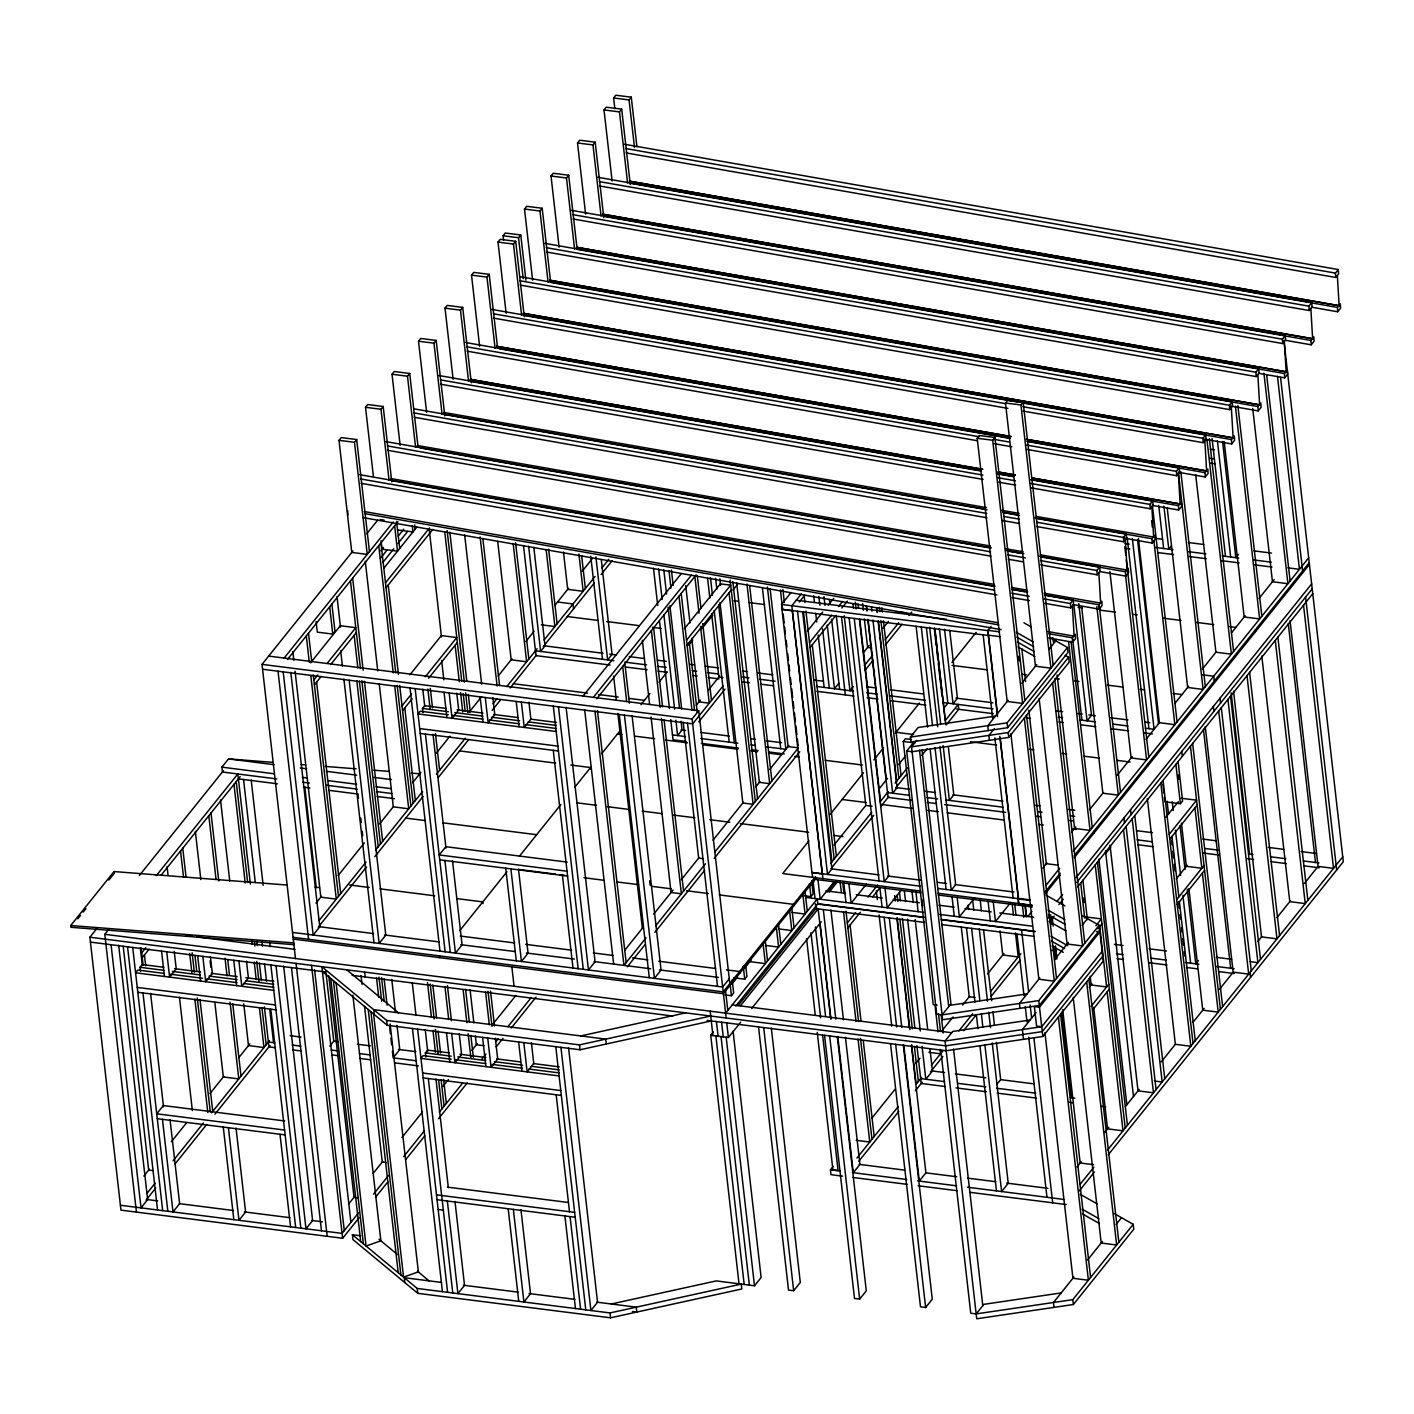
<?xml version="1.0" encoding="UTF-8"?>
<svg xmlns="http://www.w3.org/2000/svg" width="1414" height="1414" viewBox="0 0 1414 1414"><rect width="100%" height="100%" fill="white"/><g stroke="black" fill="none" stroke-linecap="round" stroke-linejoin="round"><path stroke-width="1.5" d="M356.682 439.542L354.49 442.299L367.251 554.394L351.786 552.432L339.024 440.337L341.216 437.58L356.682 439.542L369.461 551.637M373.367 476.271L365.519 407.303L367.728 404.545L383.194 406.507L391.784 481.962M400.127 445.392L392.014 374.25L394.223 371.511L409.689 373.473L418.031 446.753M426.621 412.358L418.509 341.216L420.718 338.459L436.184 340.421L444.791 415.875M453.116 379.305L445.021 308.181L447.231 305.424L462.696 307.386L471.286 382.823M479.611 346.271L471.516 275.129L473.725 272.389L489.191 274.351L497.534 347.632M506.124 313.236L498.011 242.094L500.22 239.337L515.686 241.299L524.276 316.754M503.578 240.08L503.084 235.767L505.293 233.01L520.759 234.971L525.92 280.237M532.618 280.184L524.506 209.06L526.715 206.303L542.181 208.265L550.541 281.545M559.113 247.15L551.018 176.008L553.228 173.268L568.693 175.23L577.036 248.511M585.608 214.115L577.513 142.973L579.722 140.216L595.188 142.178L603.778 217.632M612.121 181.063L604.008 109.939L606.217 107.181L621.683 109.143L630.273 184.58M614.843 108.737L613.605 97.973L615.815 95.215L631.28 97.177L636.936 146.756M389.08 480.389L380.985 409.265L383.194 406.507M415.592 447.354L407.479 376.212L409.689 373.473M442.087 414.32L433.974 343.178L436.184 340.421M468.582 381.267L460.487 310.143L462.696 307.386M495.077 348.233L486.982 277.091L489.191 274.351M521.589 315.198L513.476 244.056L515.686 241.299M523.215 278.682L518.549 237.729L520.759 234.971M548.084 282.146L539.971 211.022L542.181 208.265M574.579 249.111L566.484 177.97L568.693 175.23M601.074 216.077L592.979 144.935L595.188 142.178M627.586 183.025L619.473 111.9L621.683 109.143M634.479 147.356L629.071 99.934L631.28 97.177M295.491 958.568L262.014 664.368L352.917 551.018M366.739 533.785L377.785 520.016M284.108 658.076L393.251 521.978M70.7 925.534L293.652 942.891L293.953 944.658L71 927.301L70.7 925.534L113.986 871.554L286.653 885.005M77.752 918.853L80.457 915.494M83.179 912.118L85.883 908.742M108.86 880.074L114.287 873.322L113.986 871.554M287.413 659.49L397.953 521.678M380.755 550.824L383.494 547.395M380.401 558.353L387.277 549.763M398.288 536.03L403.803 529.172M382.805 562.436L393.817 548.703M397.935 543.559L407.568 531.54M276.861 778.937L222.458 772.026L221.892 767.148L228.52 758.894L272.531 762.323M383.83 568.234L416.865 527.051M316.135 621.63L317.319 632.129L332.785 634.091L334.994 631.333L331.883 604.043M359.068 1217.79L342.648 1238.275L120.968 1210.137L89.877 937.217L96.771 928.627M139.456 875.39L223.483 770.63M310.55 662.83L340.332 625.713L355.798 627.675L327.376 663.113M385.492 582.851L429.538 527.935M136.433 1212.098L104.795 934.301L108.754 929.351M386.04 587.729L432.843 529.384M156.3 875.637L237.57 774.306M313.837 679.993L317.903 674.92M161.002 875.354L240.168 776.657M314.385 684.871L321.155 676.422M330.629 664.615L356.346 632.553M141.7 952.842L145.836 947.68M142.248 957.72L149.159 949.112M140.481 971.471L140.004 967.3L142.213 964.542L163.794 967.282M409.83 674.849L441.327 635.593L456.793 637.555L425.296 676.811M402.018 705.833L411.615 693.885M402.583 710.712L412.163 698.763M428.601 678.278L457.341 642.433M422.945 712.621L422.468 708.449L424.677 705.692L446.258 708.432M316.011 903.157L321.526 896.264M338.087 875.62L364.317 842.921M379.5 823.991L393.304 806.775L379.252 684.04M412.623 782.684L420.912 772.362M436.095 753.432L449.899 736.234M469.218 712.126L481.644 696.642M498.205 675.998L511.992 658.783M525.796 641.585L534.085 631.245M554.783 605.439L568.552 588.277M582.321 571.115L591.953 559.096M319.051 920.602L365.979 862.098M375.647 850.044L422.574 791.54M436.378 774.324L465.365 738.196M492.956 703.765L497.109 698.604M506.76 686.568L537.126 648.708M544.019 640.1L595.029 576.505M601.904 567.933L608.798 559.343M318.238 927.195L366.544 866.959M374.816 856.637L423.122 796.418M438.305 777.488L468.67 739.628M492.143 710.376L500.415 700.036M510.083 687.999L536.295 655.301M543.206 646.693L594.216 583.098M601.091 574.526L612.103 560.792M143.839 1176.059L149.336 1169.201M171.377 1141.717L186.542 1122.822M209.944 1093.623L223.73 1076.443M238.878 1057.566L249.889 1043.815M146.897 1193.487L155.169 1183.182M173.074 1160.859L203.369 1123.07M211.64 1112.765L269.491 1040.633M146.084 1200.079L155.717 1188.06M175 1164.005L206.691 1124.501M214.946 1114.197L270.056 1045.512M583.098 696.024L681.088 573.854M593.403 697.349L691.411 575.162M596.726 698.781L696.095 574.862M329.798 1046.183L333.775 1041.217L325.768 971.047M684.5 628.611L720.38 583.858L730.684 585.166L686.515 640.242M687.08 645.12L731.25 590.045M459.78 930.589L506.972 871.749M519.398 856.248L560.845 804.566M574.667 787.351L591.246 766.671M601.604 753.75L620.269 730.508M640.984 704.667L649.963 693.461M658.942 682.273L667.231 671.933M688.653 645.226L692.789 640.065M701.786 628.859L712.833 615.09M732.859 590.098L737.701 584.07M394.453 1056.205L399.755 1049.595L397.016 1025.468M696.218 705.303L700.354 700.142M708.626 689.82L719.673 676.051M988.298 635.487L782.083 609.293L781.535 604.432L791.133 592.448M726.177 1018.009L692.118 718.984L698.746 710.712L268.642 656.096M425.844 1057.053L425.367 1052.882L427.576 1050.125L449.157 1052.864M723.084 685.967L692.683 723.844L262.562 669.246M698.799 721.812L725.011 689.113M801.438 593.756L791.84 605.74L822.93 878.642M799.264 602.064L804.743 595.223M807.482 631.051L822.665 612.121M828.197 605.245L833.712 598.352M348.533 1204.127L354.013 1197.304L328.773 975.801M373.172 1173.39L382.752 1161.442M401.93 1137.545L422.468 1111.934M443.006 1086.323L448.485 1079.501M471.834 1050.39L477.331 1043.514M492.479 1024.637L515.88 995.456M809.515 642.698L831.609 615.161M838.502 606.553L842.638 601.392M994.89 437.492L992.681 440.231L1022.658 703.412L1007.192 701.45L977.215 438.269L979.425 435.512L994.89 437.492L1024.867 700.655M1023.153 402.248L1020.943 404.987L1050.938 668.168L1035.472 666.206L1005.478 403.025L1007.687 400.286L1023.153 402.248L1053.147 665.411M810.081 647.559L834.914 616.592M841.825 607.985L847.34 601.109M358.52 1212.912L342.082 1233.397L120.42 1205.258M373.579 1194.141L388.638 1175.352M403.697 1156.581L424.235 1130.97M439.294 1112.199L462.572 1083.177M481.785 1059.21L485.921 1054.066M495.554 1042.047L498.311 1038.618M507.944 1026.599L531.346 997.436M375.505 1197.304L387.825 1181.945M405.624 1159.745L424.801 1135.849M438.481 1118.774L467.239 1082.93M496.12 1046.926L502.995 1038.336M511.249 1028.049L536.03 997.153M624.688 950.314L642.628 927.938M653.657 914.169L672.993 890.078M681.265 879.755L699.205 857.379M713.01 840.163L743.375 802.304M755.801 786.82L759.937 781.659M769.605 769.623L788.924 745.514M838.891 683.227L834.472 688.742L827.225 625.129M863.671 652.314L869.186 645.456M882.955 628.276L888.469 621.418M646.039 937.853L623.945 965.373L594.958 710.995M655.689 925.799L705.374 863.848M715.042 851.811L797.85 748.554M864.343 665.641L872.615 655.336M885.005 639.888L898.774 622.726M627.268 966.805L645.208 944.446M654.859 932.392L704.561 870.441M714.211 858.404L799.794 751.7M864.891 670.519L873.163 660.214M885.553 644.766L902.079 624.157M908.972 615.567L911.73 612.138M853.243 686.568L849.938 690.704L841.489 616.557M808.967 840.817L782.72 873.552L920.885 891.085M830.389 814.128L863.547 772.769M873.905 759.866L883.573 747.794M895.327 733.159L919.507 703.005M951.958 662.53L976.137 632.376M997.542 716.633L987.732 630.609L991.055 626.473M937.129 1005.142L933.258 1004.647L903.263 741.484L905.473 738.727L911.288 739.469M1050.16 637.679L1067.499 647.506L1068.047 652.384L1007.652 727.697L911.005 741.961L910.439 737.083L918.11 727.521L995.438 716.103M1081.816 915.459L1099.138 925.304L1038.742 1000.599L942.095 1014.881L936.687 1014.191L906.692 751.028L913.32 742.757M1099.138 925.304L1099.703 930.165L1039.308 1005.478L942.643 1019.759L911.553 746.839L916.679 740.459M834.013 845.095L865.562 805.768M879.296 788.659L887.515 778.389M898.491 764.709L905.349 756.154M943.757 708.273L947.875 703.129L939.391 628.576M729.288 978.753L722.642 987.007L292.557 932.409M723.173 991.921L815.542 876.768M815.737 878.518L723.367 993.689L293.281 939.073M732.045 983.879L737.525 977.056M744.365 968.537L751.205 960.018M811.159 885.235L813.898 881.841M830.619 863.512L871.766 812.202M880.003 801.932L888.222 791.681M895.08 783.126L907.434 767.731M945.842 719.832L958.197 704.437L958.745 709.315L946.408 724.71M831.167 868.39L873.693 815.365M880.551 806.811L888.787 796.542M895.645 788.005L906.621 774.306M921.698 755.5L927.195 748.66M724.905 994.89L731.462 995.721L733.672 992.964L732.187 979.973M733.778 977.816L744.718 979.195L746.928 976.438L745.691 965.621M804.407 895.769L810.964 896.6L813.174 893.842L811.689 880.851M725.594 1013.184L817.274 898.88L817.822 903.74L735.757 1006.079M739.027 1283.806L710.712 1035.26L713.363 1031.955M833.889 882.159L820.208 899.251L817.981 879.755M827.19 892.075L835.374 881.859M738.037 1005.743L816.709 907.647M829.134 892.163L837.406 881.841M740.388 1005.867L818.176 908.866L830.654 1018.54M1044.646 603.301L1070.681 607.879L1070.433 603.531L1073.297 599.943L1045.087 594.994M1040.775 564.928L1097.193 574.826L1096.928 570.478L1099.809 566.908L1039.043 556.232M1036.886 526.556L1123.688 541.792L1123.441 537.444L1126.304 533.856L1035.154 517.86M1030.841 487.795L1150.183 508.757L1149.936 504.409L1152.799 500.821L1031.283 479.487M1026.953 449.422L1176.695 475.705L1176.43 471.357L1179.294 467.787L1027.395 441.115M1023.064 411.05L1203.19 442.67L1202.925 438.322L1205.806 434.734L491.86 309.419M520.087 285.08L1229.685 409.636L1229.438 405.288L1232.301 401.7L520.529 276.773M546.582 252.028L1256.18 376.584L1255.932 372.236L1258.796 368.665L544.85 243.349M573.077 218.993L1282.692 343.549L1282.427 339.201L1285.308 335.613L571.362 210.297M599.571 185.959L1309.187 310.514L1308.922 306.166L1311.803 302.578L597.857 177.263M626.084 152.906L1335.682 277.462L1335.435 273.114L1338.298 269.544L624.352 144.228M1070.681 607.879L1073.562 604.291L1073.297 599.943M1097.193 574.826L1100.057 571.256L1099.809 566.908M1123.688 541.792L1126.551 538.204L1126.304 533.856M1150.183 508.757L1153.064 505.169L1152.799 500.821M1176.695 475.705L1179.559 472.135L1179.294 467.787M1203.19 442.67L1206.054 439.082L1205.806 434.734M1229.685 409.636L1232.566 406.048L1232.301 401.7M1256.18 376.584L1259.061 373.013L1258.796 368.665M1282.692 343.549L1285.556 339.961L1285.308 335.613M1309.187 310.514L1312.051 306.926L1311.803 302.578M1335.682 277.462L1338.563 273.892L1338.298 269.544M1072.378 606.182L1074.127 636.159L1048.092 631.581M1098.872 573.147L1100.64 603.106L1044.186 593.208M1125.367 540.113L1127.135 570.072L1040.297 554.836M1151.862 507.06L1153.63 537.037L1036.409 516.446M1178.375 474.026L1180.124 503.985L1032.503 478.073M1204.869 440.991L1206.637 470.95L1026.44 439.312L1206.637 470.95M1231.364 407.939L1233.132 437.898L523.251 313.307L1233.132 437.898M1257.859 374.904L1259.627 404.864L549.746 280.272M1284.372 341.87L1286.139 371.829L576.24 247.22L1286.174 371.776M1310.866 308.818L1312.634 338.777L602.735 214.186L1312.669 338.724M1337.361 275.783L1339.129 305.742L629.248 181.133L1339.182 305.689M710.712 1035.26L728.404 1037.505L740.689 1022.181M751.612 1008.571L821.216 921.787M1008.164 700.23L987.767 725.665L988.315 730.543M1021.774 683.262L1036.745 664.615M1049.435 648.779L1055.781 640.86M866.322 884.245L851.14 903.175L848.913 883.679M994.325 728.634L988.881 735.421L989.429 740.3M1072.713 642.186L1072.448 637.838L1075.329 634.25L1075.577 638.598L1072.713 642.186L1048.834 637.997M1099.208 609.151L1098.961 604.785L1101.824 601.215L1102.089 605.563L1099.208 609.151L1073.173 604.573M1125.703 576.099L1125.456 571.751L1128.319 568.181L1128.584 572.529L1125.703 576.099L1099.668 571.539M1152.216 543.064L1151.95 538.716L1154.831 535.128L1155.079 539.476L1152.216 543.064L1124.006 538.115M1178.71 510.03L1178.445 505.664L1181.326 502.094L1181.574 506.442L1178.71 510.03L1152.675 505.452M1205.205 476.978L1204.958 472.629L1207.821 469.059L1208.086 473.407L1205.205 476.978L1179.17 472.417M1231.7 443.943L1231.453 439.595L1234.316 436.007L1234.581 440.355L1231.7 443.943L1203.491 438.994M1258.213 410.891L1257.947 406.543L1260.828 402.972L1261.076 407.32L1258.213 410.891L1230.003 405.942M1284.707 377.856L1284.46 373.508L1287.323 369.938L1287.571 374.286L1284.707 377.856L1258.672 373.296M1311.202 344.822L1310.955 340.474L1313.818 336.885L1314.083 341.234L1311.202 344.822L1285.167 340.244M1337.715 311.769L1337.45 307.421L1340.313 303.851L1340.578 308.199L1337.715 311.769L1311.662 307.209M1180.124 503.985L1032.556 478.02M1259.627 404.864L549.781 280.202M910.439 737.083L1007.104 722.819L1067.499 647.506M847.322 922.9L855.611 912.578M868.019 897.095L877.687 885.04M847.887 927.778L860.295 912.295M872.721 896.812L879.632 888.204M911.553 746.839L1008.2 732.558L1068.595 657.263L1065.255 655.354M906.692 751.028L912.118 751.718L1008.765 737.436L1069.161 662.123L1068.595 657.263M1171.446 545.857L1168.795 549.162L1163.881 506.088M901.018 890.537L887.214 907.753L885.005 888.257M1238.452 554.359L1235.801 557.664L1222.562 441.433M974.564 897.978L959.381 916.908L957.172 897.43M1010.656 902.574L995.474 921.504L993.247 902.008M1042.807 868.055L1046.943 862.911M1071.706 832.033L1075.824 826.89M1089.575 809.745L1103.344 792.582M1117.095 775.438L1132.225 756.578M1145.976 739.416L1159.727 722.271M1174.875 703.412L1188.626 686.25M1202.395 669.087L1216.199 651.872M1231.382 632.942L1245.186 615.744M1258.973 598.529L1274.155 579.599M942.095 1014.881L950.933 1003.869L921.946 749.473M1045.9 885.447L1059.652 868.302M1073.403 851.157L1308.675 557.823M1045.087 892.04L1060.217 873.18M1073.968 856.018L1309.223 562.684M1045.246 893.825L1060.376 874.966M1074.145 857.803L1309.435 564.451M1027.872 916.502L1031.973 911.394M842.603 1176.165L831.008 1174.681L830.46 1169.82L833.217 1166.373M871.766 1118.297L895.186 1089.116M915.83 1063.363L919.966 1058.202M941.989 1030.735L953.018 1017.002M962.651 1004.983L969.544 996.393M987.449 974.087L1003.958 953.478M1057 901.443L1062.603 894.461M1076.125 877.599L1311.644 583.929M1048.004 918.234L1050.726 914.823M1058.927 904.607L1063.24 899.233M1076.69 882.46L1312.21 588.807M611.29 1303.991L716.279 1280.907L754.493 1285.768L761.121 1277.514L733.053 1031.142M856.937 1158.048L898.244 1106.526M921.663 1077.344L916.148 1084.22L911.641 1044.752M931.296 1065.325L942.749 1051.062M958.833 1030.983L972.602 1013.82M990.507 991.497L1020.802 953.725M1050.019 921.292L1054.155 916.131M1077.592 886.914L1312.758 593.686M858.864 1161.194L898.809 1111.404M915.335 1090.795L922.211 1082.223M930.483 1071.918L942.873 1056.47M963.535 1030.7L975.925 1015.252M991.073 996.375L1019.989 960.318M1105.359 853.862L1110.874 846.986M1166.055 817.027L1178.392 801.65M1039.82 978.011L1019.423 1003.463L1019.971 1008.341M1054.791 959.364L1068.383 942.396M1081.993 925.445L1087.437 918.658M1164.411 797.372L1164.924 801.756L1180.39 803.718L1182.581 800.96L1178.109 761.58M758.54 1026.918L788.517 1290.081L793.678 1290.735L800.306 1282.48L771.319 1028.084M1095.921 925.728L1101.382 918.906L1085.917 916.944M1169.201 834.348L1196.598 800.2L1181.132 798.238M1097.83 928.892L1101.948 923.784M1169.767 839.227L1197.145 805.079M707.106 1020.395L946.178 1050.743L1042.825 1036.48L1039.502 1007.228L1099.898 931.932L1096.469 931.49M1036.002 1012.618L1022.393 1029.586L1023.506 1039.325M104.795 934.301L945.065 1041.004L1041.729 1026.723L1102.125 951.428M996.676 1084.609L1000.652 1079.642L996.41 1042.365M1102.673 956.288L1042.277 1031.601L945.63 1045.865L89.877 937.217M1042.825 1036.48L1103.238 961.166L1099.898 931.932M1089.257 987.361L1091.997 983.95M1176.236 878.907L1187.194 865.244M1091.025 1006.397L1108.823 984.215M1176.642 899.658L1204.021 865.509M824.521 1035.295L854.498 1298.459L859.659 1299.112L866.287 1290.858L837.3 1036.462M1092.951 1009.561L1109.389 989.075M1177.208 904.518L1204.587 870.388M1198.418 960.53L1195.767 963.835L1187.283 889.265M890.502 1043.673L920.496 1306.836L925.64 1307.508L932.268 1299.236L903.281 1044.84M1077.008 1166.939L1081.144 1161.778M1104.634 1132.473L1108.788 1127.312M1125.367 1106.632L1139.189 1089.399M1161.301 1061.826L1175.122 1044.592M1193.098 1022.198L1204.145 1008.412M1219.345 989.447L1233.167 972.231L1205.241 726.549M1257.788 941.53L1261.889 936.421M1276.93 917.668L1290.593 900.63M1304.256 883.591L1317.919 866.552M940.77 1050.054L970.746 1313.235L976.173 1313.906L983.844 1304.344L1061.154 1292.926M1080.031 1184.419L1093.853 1167.186M1107.675 1149.953L1342.752 856.849M1079.2 1191.012L1094.401 1172.065M1108.223 1154.831L1343.3 861.727L1283.93 340.703M1073.898 1277.054L1053.483 1302.488L1054.049 1307.367M1087.49 1260.086L1102.46 1241.439M1116.053 1224.471L1121.496 1217.684M976.173 1313.906L1072.819 1299.643L1133.215 1224.33L1114.002 1213.442M1030.064 1020.024L952.736 1031.442L945.065 1041.004L976.721 1318.785L1073.367 1304.521L1133.763 1229.208L1133.215 1224.33M398.465 1012.813L346.819 969.845M429.008 1280.854L417.43 1271.115M580.747 1035.949L685.737 1012.866M350.919 1222.385L321.862 966.681L386.676 1020.413L579.475 1044.893L710.712 1016.047M322.41 971.542L387.242 1025.291L580.04 1049.771L711.277 1020.926M352.404 1234.722L417.218 1288.454L610.017 1312.934L741.254 1284.089L741.82 1288.967L610.583 1317.813L417.766 1293.333L352.952 1239.583L352.404 1234.722L360.711 1235.765M949.766 1005.319L1027.094 993.901M301.147 764.55L305.548 764.886M325.361 766.441L356.169 768.827M373.773 770.206L389.186 771.408M411.191 773.122L419.993 773.794M315.075 887.214L319.44 887.568M613.605 97.973L629.071 99.934M604.008 109.939L619.473 111.9M577.513 142.973L592.979 144.935M551.018 176.008L566.484 177.97M524.506 209.06L539.971 211.022M503.084 235.767L518.549 237.729M498.011 242.094L513.476 244.056M471.516 275.129L486.982 277.091M445.021 308.181L460.487 310.143M1005.478 403.025L1020.943 404.987M418.509 341.216L433.974 343.178M1210.172 449.245L1214.52 449.793M1210.048 458.33L1214.396 458.878M1210.614 463.209L1214.944 463.757M977.215 438.269L992.681 440.231M392.014 374.25L407.479 376.212M365.519 407.303L380.985 409.265M1155.574 538.381L1162.149 539.211M1188.396 542.534L1203.703 544.478M1254.006 550.877L1271.486 553.086M339.024 440.337L354.49 442.299M1124.908 543.577L1129.273 544.143M1155.521 547.465L1173.019 549.692M1188.326 551.637L1205.824 553.864M1222.067 555.914L1238.629 558.017M1253.935 559.962L1271.433 562.189M1287.854 567.845L1299.448 569.312L1277.461 376.336M1125.456 548.455L1129.821 549.021M1158.26 552.627L1173.567 554.571M1188.874 556.515L1206.372 558.724M1221.678 560.669L1239.177 562.896M1254.483 564.84L1271.981 567.067M1078.157 607.366L1082.523 607.932M1100.021 610.159L1115.346 612.103M1132.844 614.312L1137.209 614.878M1163.475 618.201L1180.973 620.428M1196.279 622.372L1213.778 624.599M1229.102 626.543L1235.659 627.374M380.225 519.627L384.078 520.122M397.511 529.932L412.976 531.894L412.252 525.548M896.299 611.643L906.604 612.951M796.259 600.225L946.443 619.297M999.557 631.811L987.962 630.326L997.506 714.158M781.535 604.432L987.732 630.609M734.007 600.685L738.391 601.25M749.332 602.629L764.638 604.573M988.51 635.204L1000.105 636.671M1202.112 674.743L1213.725 676.21L1214.273 681.088M557.54 601.993L573.006 603.955L573.571 608.833M871.713 647.948L867.595 647.435L864.343 618.925M567.208 616.522L597.804 620.41M606.553 621.524L639.322 625.677M652.437 627.339L661.169 628.452M952.082 665.393L987.078 669.829M1022.092 674.284L1026.458 674.832M1054.897 678.437L1059.28 679.003M1074.587 680.947L1078.953 681.495M1107.392 685.118L1122.716 687.063M1140.214 689.272L1144.58 689.838M1173.019 693.443L1181.768 694.557M541.368 624.829L554.907 626.543L546.158 549.781M544.249 645.809L603.053 653.286M609.593 654.116L616.133 654.947M629.195 656.609L644.448 658.535M657.51 660.197L666.224 661.31M690.191 664.35L694.539 664.898M705.427 666.277L718.506 667.938M742.456 670.978L746.822 671.544M757.71 672.923L772.963 674.849M814.34 680.116L823.054 681.212M866.623 686.744L875.337 687.858M890.573 689.785L923.254 693.938M955.935 698.092L992.964 702.793M1056.134 710.818L1062.656 711.631M1077.91 713.575L1082.258 714.123M1088.798 714.954L1095.337 715.784M1110.573 717.729L1128.001 719.938M1145.428 722.147L1149.794 722.695M535.464 650.776L613.888 660.727M624.776 662.106L646.552 664.88M657.457 666.259L666.171 667.373M692.294 670.678L696.66 671.243M707.548 672.622L718.436 674.001M742.403 677.041L748.943 677.872M759.831 679.25L775.066 681.194M816.461 686.444L853.49 691.146M866.552 692.807L877.458 694.186M890.52 695.847L925.375 700.284M942.731 702.475L992.893 708.856M1058.238 717.145L1062.603 717.693M1080.031 719.92L1095.267 721.847M1112.694 724.056L1127.948 726.001M1145.375 728.21L1154.089 729.324L1132.349 538.522M722.978 677.606L718.842 677.094L711.596 613.482M610.088 665.04L536.03 655.636L523.48 545.504M625.324 666.984L647.117 669.741M658.005 671.137L666.719 672.233M692.86 675.556L697.208 676.104M708.114 677.5L719.001 678.879M742.951 681.919L749.491 682.75M760.379 684.129L773.458 685.79M817.009 691.322L854.038 696.024M867.118 697.685L878.006 699.064M891.067 700.725L925.923 705.144M956.43 709.015L993.459 713.716M1026.122 717.87L1030.488 718.418M1058.803 722.024L1063.151 722.572M1080.579 724.781L1095.832 726.725M1111.068 728.652L1128.496 730.861M1143.749 732.806L1152.463 733.919M513.335 683.704L587.623 693.143M598.546 694.521L618.218 697.031M629.142 698.41L644.448 700.354M896.016 732.293L913.515 734.52M970.393 741.731L996.64 745.072M1029.445 749.243L1033.828 749.791M1062.268 753.397L1066.633 753.962M1084.149 756.19L1099.456 758.134M1116.954 760.343L1130.086 762.022M903.263 741.484L914.876 742.951M262.014 664.368L692.118 718.984M681.018 729.924L685.613 730.508M700.884 732.452L729.235 736.04M751.046 738.815L755.412 739.363M766.317 740.759L781.571 742.686M798.397 747.865L788.093 746.557L770.1 588.648M672.481 734.909L685.56 736.57M700.831 738.515L737.896 743.216M750.993 744.878L755.359 745.425M766.264 746.822L785.884 749.314L767.395 587.022M457.058 709.81L482.952 713.098M493.751 714.459L517.489 717.481M530.444 719.125L556.356 722.413M686.108 741.449L673.029 739.787L670.731 719.549M701.379 743.375L738.462 748.094M751.541 749.756L758.081 750.587M768.986 751.965L784.257 753.909M422.468 708.449L448.362 711.737M454.848 712.568L482.899 716.12M491.542 717.216L519.61 720.787M528.235 721.882L556.303 725.435M617.494 733.937L621.877 734.502M634.992 736.164L654.682 738.674M665.623 740.052L687.504 742.827M702.811 744.771L737.808 749.226M750.94 750.887L757.497 751.718M768.438 753.114L781.571 754.776M794.686 756.437L799.069 757.003M825.316 760.325L862.505 765.045M448.309 714.759L420.258 711.207L418.049 713.946L556.197 731.498M452.639 715.307L482.863 719.143M489.332 719.973L519.557 723.809M526.026 724.64L556.25 728.475M896.299 787.598L909.361 789.259M924.597 791.186L935.467 792.565M952.895 794.774L1002.95 801.137M1035.596 805.291L1039.944 805.839M1068.242 809.427L1074.781 810.257M419.711 728.581L557.876 746.115M887.532 792.547L909.29 795.322M926.7 797.531L937.588 798.91M945.948 799.971L1002.88 807.2M1037.717 811.618L1042.065 812.166M1070.363 815.772L1074.711 816.32M420.258 733.442L558.424 750.993M912.03 800.465L888.08 797.425L867.789 619.297M927.266 802.392L935.962 803.506M944.676 804.601L1005.619 812.343M1036.091 816.214L1040.439 816.762M1068.737 820.367L1073.085 820.915M1137.156 830.743L1152.481 832.687M1202.784 839.085L1215.899 840.747M1268.393 847.41L1283.7 849.354M1301.198 851.582L1316.505 853.526M459.444 750.887L555.596 763.1M570.885 765.045L590.557 767.537L590.752 769.287M842.125 799.476L866.199 802.533M881.505 804.478L912.136 808.366M927.443 810.31L938.383 811.707M947.133 812.803L1004.011 820.032M1039.007 824.468L1043.391 825.034M1071.83 828.639L1076.195 829.205M872.014 806.227L865.828 805.45L844.211 615.744M1137.103 839.845L1152.41 841.79M1204.905 848.453L1218.02 850.114M1248.633 854.003L1253.016 854.551M1270.514 856.778L1285.821 858.722M1303.319 860.949L1318.944 862.929M1137.651 844.724L1152.958 846.668M1203.261 853.049L1218.568 854.993M1247.007 858.598L1253.564 859.429M1271.062 861.656L1286.369 863.601M1303.867 865.828L1319.174 867.772M576.718 802.798L596.425 805.291M607.26 806.669L629.248 809.462M642.186 811.106L662.052 813.633M672.728 814.977L694.875 817.787M709.828 819.696L729.871 822.241M740.388 823.567L808.631 832.227M834.225 835.48L842.956 836.593M228.52 758.894L274.139 764.691M300.21 767.996L306.732 768.827M326.281 771.302L356.699 775.172M374.074 777.382L391.466 779.574M1057.919 865.156L1046.325 863.689L1028.826 710.164M221.892 767.148L274.033 773.776M302.278 777.364L306.626 777.912M328.348 780.669L356.593 784.257M376.142 786.732L391.342 788.676M302.826 782.225L309.366 783.056M326.705 785.265L357.141 789.136M376.566 791.593L391.908 793.537M238.4 778.849L277.409 783.798M303.427 787.103L309.913 787.934M329.427 790.408L357.601 793.996M377.114 796.471L394.453 798.663M393.251 806.846L408.717 808.808L394.718 686.002M831.149 868.815L879.031 874.895M887.745 876.008L920.39 880.144M937.8 882.371L946.514 883.467M955.21 884.581L1013.979 892.04M405.571 818.07L425.225 820.562M442.706 822.789L536.684 834.72M1030.099 899.852L1018.504 898.367L1000.264 738.285M702.776 858.598L698.657 858.068L683.174 722.094M920.32 886.207L812.078 872.473L812.626 877.334M937.747 888.416L1018.274 898.65M1029.657 900.4L1018.062 898.933L1018.61 903.793L1032.149 905.508M938.048 893.259L1032.114 905.207M813.545 879.19L921.08 892.835M938.242 895.027L1032.308 906.957M825.829 890.855L845.413 893.348M856.283 894.726L882.389 898.031M893.259 899.41L919.365 902.733M938.931 905.225L954.167 907.152M965.037 908.53L991.143 911.853M999.839 912.949L1033.669 917.244M567.155 862.116L445.817 846.703L439.188 854.957L567.032 871.201M805.68 897.395L923.607 912.366M938.843 914.31L1032.361 926.188M817.592 903.723L924.173 917.244M941.565 919.454L1035.101 931.331M817.557 904.006L923.908 917.509M941.282 919.719L1035.119 931.632M1114.391 944.393L1123.07 945.506M1149.105 948.812L1166.479 951.021M1216.394 957.349L1231.594 959.275M1250.17 961.644L1257.912 962.616L1227.935 699.453M518.461 869.416L555.561 874.135M559.926 874.683L564.292 875.231M583.929 877.723L603.566 880.233M616.663 881.894L638.492 884.651M651.589 886.313L671.226 888.823M686.497 890.749L708.326 893.524M719.231 894.903L793.431 904.324L793.625 906.091M439.754 859.836L567.597 876.079M924.473 922.388L815.931 908.619L815.383 903.74M941.83 924.597L1033.74 936.262M791.946 912.384L805.096 914.045L802.869 894.567M1116.441 953.761L1122.946 954.591M1151.173 958.179L1166.356 960.106M1185.462 962.527L1198.913 964.242M1216.287 966.434L1234.104 968.696M1233.22 972.16L1248.686 974.122L1218.709 710.959M1051.875 950.367L1056.223 950.915M1116.989 958.639L1123.511 959.47M1149.547 962.775L1166.921 964.967M1186.452 967.459L1197.304 968.837M1219.009 971.595L1234.21 973.521M778.707 928.91L791.84 930.571L789.631 911.076M349.505 884.97L369.16 887.479M380.083 888.858L434.717 895.804M456.563 898.579L482.793 901.902L482.987 903.652M765.451 945.418L778.601 947.097L776.374 927.602M747.829 961.396L765.345 963.606L763.118 944.128M975.041 997.506L969.244 996.782L961.29 927.001M1039.502 1007.228L1034.341 1006.574L1036.568 1026.069L1041.729 1026.723M460.222 936.05L514.767 942.979M525.69 944.358L571.521 950.173M593.332 952.948L612.969 955.44M632.624 957.932L647.895 959.876M658.8 961.255L715.537 968.466M726.46 969.845L739.54 971.506L739.752 973.274M318.998 926.665L373.561 933.594M384.467 934.972L439.029 941.901M460.858 944.676L515.403 951.604M526.326 952.983L574.331 959.081M593.968 961.573L650.705 968.784M659.437 969.88L718.365 977.374M293.069 937.323L723.208 991.886M185.711 935.485L192.269 936.315M196.652 936.863L294.996 949.36M732.258 1004.877L951.693 1032.733M90.425 942.095L325.22 971.895M352.121 975.324L672.87 1016.047M928.927 1052.334L940.54 1053.801L940.027 1049.418M1154.443 1081.021L1162.167 1081.993L1132.19 818.83M174.594 968.661L200.505 971.948M211.287 973.309L237.198 976.597M245.842 977.693L273.892 981.263M140.004 967.3L163.759 970.304M172.384 971.4L200.452 974.971M209.078 976.067L237.145 979.637M245.789 980.733L273.839 984.285M163.706 973.345L137.794 970.057L135.585 972.797L273.75 990.348M170.175 974.158L202.555 978.276M206.886 978.824L237.092 982.659M243.579 983.472L273.803 987.308M931.632 1070.875L944.658 1072.537M955.511 1073.915L985.894 1077.768M1001.077 1079.695L1033.652 1083.831M920.655 1078.582L944.534 1081.622M957.561 1083.283L985.77 1086.853M996.623 1088.232L1035.702 1093.199M1070.433 1097.6L1074.764 1098.165M945.1 1086.5L921.221 1083.46L916.908 1045.688M955.952 1087.879L986.336 1091.732M997.188 1093.11L1036.25 1098.077M1068.807 1102.195L1073.155 1102.761M1101.382 1106.331L1105.713 1106.897M137.264 987.414L275.412 1004.965M137.812 992.292L275.977 1009.843M484.083 1045.741L476.341 1044.769L475.351 1035.985M459.957 1054.225L485.868 1057.531M496.65 1058.892L520.405 1061.914M533.343 1063.558L559.255 1066.845M290.17 1035.684L301.005 1037.063M333.527 1041.199L337.858 1041.747M357.371 1044.221L370.38 1045.865M398.554 1049.453L415.893 1051.645M425.367 1052.882L451.278 1056.17M457.747 1056.983L485.815 1060.553M494.44 1061.649L522.508 1065.202M531.151 1066.297L559.202 1069.868M451.225 1059.192L423.157 1055.622L420.948 1058.379L559.113 1075.93M455.538 1059.74L485.762 1063.575M492.231 1064.406L522.455 1068.242M528.942 1069.055L559.149 1072.89M268.377 1042.012L274.882 1042.843M292.221 1045.052L300.899 1046.148M331.23 1050.001L337.734 1050.832M359.421 1053.571L370.256 1054.95M394.099 1057.99L415.769 1060.73M275.43 1047.721L268.943 1046.89L264.383 1006.927M292.769 1049.913L301.447 1051.026M331.795 1054.879L338.3 1055.692M359.969 1058.45L370.804 1059.828M394.647 1062.851L418.491 1065.891M422.609 1072.996L560.775 1090.548M423.175 1077.875L561.323 1095.426M1093.694 1164.712L1080.172 1162.997L1062.674 1009.49M856.23 1140.32L869.769 1142.035L858.033 1038.972M859.058 1164.341L904.642 1170.138M926.347 1172.895L956.73 1176.748M967.583 1178.127L995.809 1181.715M1006.662 1183.094L1047.898 1188.326M830.46 1169.82L840.128 1171.039M852.43 1172.613L906.692 1179.488M917.545 1180.867L956.624 1185.833M967.476 1187.212L1063.717 1199.426M852.996 1177.473L907.258 1184.366M918.11 1185.745L957.172 1190.712M970.198 1192.356L1066.209 1204.551M284.709 1120.966L163.37 1105.554L156.742 1113.808L284.585 1130.051M157.29 1118.686L285.133 1134.912M386.128 1162.555L382.275 1162.061L364.529 1006.344M447.443 1187.124L568.322 1202.483M436.502 1194.848L574.65 1212.381M437.05 1199.708L575.215 1217.26M152.553 1170.509L148.682 1170.014L123.195 946.319M354.013 1197.304L357.866 1197.782M438.163 1209.465L443.324 1210.119M146.844 1199.514L157.679 1200.893M179.348 1203.65L233.54 1210.525M244.375 1211.904L289.888 1217.684M311.575 1220.423L322.41 1221.802M441.468 1282.427L404.263 1277.708L404.811 1282.569M463.35 1285.202L518.072 1292.149M529.013 1293.545L574.985 1299.378M596.867 1302.153L636.265 1307.155L636.83 1312.033L632.447 1311.485M625.819 148.558L1335.435 273.114M630.008 183.254L1337.45 307.421M599.324 181.611L1308.922 306.166M603.513 216.289L1310.955 340.474M572.829 214.645L1282.427 339.201M577.018 249.341L1284.46 373.508M546.317 247.68L1255.932 372.236M550.523 282.376L1257.947 406.543M519.822 280.732L1229.438 405.288M524.011 315.428L1018.787 402.265M1023.135 403.025L1231.453 439.595M493.327 313.767L1005.46 403.662M1022.817 406.702L1202.925 438.322M493.574 318.115L1007.882 408.381M496.791 346.289L1011.293 436.59L496.738 346.342M465.347 342.471L1010.038 438.075M499.69 348.834L1009.649 438.358M1027.006 441.398L1204.958 472.629M466.832 346.801L978.965 436.696M994.148 439.365L1009.331 442.034M1026.705 445.074L1176.43 471.357M467.08 351.149L977.039 440.673M994.396 443.713L1011.77 446.771M470.279 379.323L982.624 469.254M470.243 379.394L982.571 469.307M438.853 375.505L981.369 470.738M996.552 473.39L1013.926 476.447M471.021 381.497L980.98 471.003M998.337 474.061L1013.538 476.73M1030.894 479.77L1178.445 505.664M440.32 379.853L982.836 475.069M998.037 477.738L1015.393 480.778M1030.576 483.447L1149.936 504.409M440.585 384.201L983.101 479.417M998.284 482.086L1015.641 485.143M443.749 412.428L986.512 507.626M1001.678 510.348L1019.087 513.353M414.532 408.929L985.258 509.111M1002.614 512.151L1017.797 514.82M442.352 414.161L987.025 509.765M1004.382 512.805L1019.582 515.474M1036.939 518.531L1151.95 538.716M413.825 412.888L986.725 513.441M1004.081 516.499L1019.264 519.168M1036.639 522.208L1123.441 537.444M414.09 417.236L986.972 517.789M1002.173 520.458L1019.529 523.516M417.236 445.463L990.419 546.016M1005.566 548.738L1022.976 551.725M385.863 441.592L991.302 547.854M1006.485 550.523L1023.86 553.581M420.188 447.955L988.74 547.748M1008.27 551.177L1021.297 553.475M1040.828 556.904L1125.456 571.751M387.33 445.923L990.595 551.813M1007.952 554.871L1025.327 557.911M1040.51 560.58L1096.928 570.478M387.577 450.288L990.861 556.162M1008.217 559.219L1023.4 561.888M390.741 478.515L994.307 584.389M1011.629 587.482L1026.864 590.098M359.35 474.627L995.173 586.227M1012.548 589.284L1027.731 591.953M391.519 480.619L992.628 586.138M1012.159 589.55L1025.168 591.847M1044.699 595.276L1098.961 604.785M360.817 478.975L994.484 590.186M1011.841 593.244L1029.198 596.284M1044.398 598.953L1070.433 603.531M361.083 483.323L996.905 594.923M1012.106 597.592L1029.463 600.632M364.246 511.55L998.196 622.761M365.024 513.671L998.673 624.882M1048.587 633.649L1072.448 637.838M363.098 517.63L1001.094 629.619M1023.93 622.796L1031.425 627.038M1016.312 632.288L1033.174 641.85M1016.86 637.166L1033.74 646.728M1017.426 642.027L1034.288 651.607M1017.974 646.905L1034.836 656.485M1046.201 895.274L1064.954 905.897M1047.968 910.068L1064.83 919.648M1048.516 914.946L1065.378 924.509M1049.188 921.38L1066.05 930.96M1050.938 936.192L1067.8 945.772M1051.486 941.07L1064.618 948.511M1052.051 945.948L1063.293 952.329M1080.278 1194.3L1097.14 1203.862M1082.028 1209.111L1098.89 1218.674M1082.594 1213.99L1099.456 1223.552M379.023 1239.265L397.387 1254.501M1280.554 377.467L1302.612 570.956M1305.582 597.079L1336.672 869.981M1303.531 605.192L1333.526 868.355L1318.06 866.393L1290.063 620.764M1266.644 374.798L1290.116 580.942M1263.922 373.172L1287.924 583.699L1272.459 581.737L1252.716 408.487M1288.26 623.45L1315.497 862.487M1277.867 637.184L1307.862 900.347M1275.269 640.436L1305.246 903.599L1289.78 901.637L1261.801 656.008M1237.869 405.659L1261.854 616.186M1235.412 406.207L1259.644 618.943L1244.179 616.981L1224.188 441.539M1255.349 629.866L1255.544 631.634M1249.605 672.428L1279.582 935.591M1247.007 675.68L1276.983 938.843L1261.518 936.881L1233.538 691.252M1217.401 440.779L1230.657 557.01M1212.063 438.464L1225.496 556.356M1209.359 438.711L1233.591 651.43M1206.902 439.259L1231.382 654.187L1215.916 652.225L1195.678 474.591M1231.134 692.807L1249.516 854.109M1230.534 696.218L1260.51 959.381M1219.999 698.198L1220.565 703.076M1221.307 707.725L1251.284 970.888M1250.029 972.461L1250.577 977.339M1213.389 706.47L1213.937 711.33M1180.831 471.746L1205.329 686.674M1178.375 472.311L1203.12 689.431L1187.654 687.469L1167.169 507.626M1201.458 697.049L1201.67 698.816M1203.438 729.217L1230.675 968.272M1192.638 743.446L1222.633 1006.609M1190.429 746.203L1220.423 1009.366M1194.936 807.836L1201.829 868.267L1186.364 866.305L1181.432 823.125M1202.377 873.127L1218.214 1012.124L1202.748 1010.162L1188.891 888.54M1158.72 505.434L1163.634 548.508M1181.786 751.417L1182.351 756.278M1152.322 504.798L1177.067 721.918M1151.615 520.723L1152.357 527.298M1153.859 540.448L1174.857 724.675L1159.392 722.713L1138.394 538.487M1178.463 774.943L1178.976 779.326M1175.9 764.338L1180.39 803.718M1180.036 825.67L1185.038 869.539M1172.241 801.826L1173.231 810.54M1175.458 830.177L1180.619 875.46M1182.882 895.203L1190.623 963.181M1171.976 836.469L1178.852 896.9M1179.417 901.779L1195.254 1040.757M1137.51 539.6L1158.508 723.809M1167.08 801.172L1168.565 814.252M1171.552 840.411L1172.047 844.777M1172.789 851.316L1173.532 857.856M1174.292 864.396L1175.034 870.953M1178.516 901.478L1179.258 908.018M1180.001 914.558L1180.496 918.923M1181.485 927.637L1181.98 932.003M1182.74 938.543L1183.483 945.082M1184.225 951.622L1184.72 955.988M1163.05 780.351L1193.045 1043.514M1162.927 784.257L1163.916 793.007M1160.841 783.091L1190.835 1046.272L1175.37 1044.31L1147.373 798.68M1127.188 537.868L1148.928 728.67M1124.802 546.635L1125.809 555.402M1126.304 559.785L1148.787 757.162M1147.585 764.232L1147.779 765.999M1125.597 575.692L1146.577 759.919L1131.112 757.957L1109.884 571.539M1134.788 815.595L1164.765 1078.758M1130.564 809.709L1131.129 814.588M1126.11 826.412L1156.086 1089.575M1123.953 817.981L1124.501 822.842M1099.297 605.987L1120.524 792.406M1123.511 829.664L1153.488 1092.828L1138.023 1090.866L1110.043 845.236M1096.822 606.553L1118.315 795.163L1102.849 793.201L1081.622 606.783M1078.741 603.46L1091.484 715.307L1087.066 720.804L1073.827 604.573M1105.501 850.892L1133.498 1096.504M1098.872 859.146L1126.87 1104.776M1072.66 639.004L1081.922 720.15M1097.441 862.151L1127.435 1125.314M1093.694 831.414L1093.906 833.182M1071.017 641.231L1092.262 827.65M1095.231 864.908L1125.226 1128.072M1068.56 641.797L1090.053 830.407L1074.587 828.445L1057.089 674.92M1099.739 926.524L1106.614 986.954L1091.148 984.992L1090.176 976.367M1107.18 991.833L1123.016 1130.829L1107.551 1128.849L1093.694 1007.245M1082.912 880.286L1087.384 919.666M1083.778 898.031L1084.273 902.415M1052.847 637.643L1053.342 642.027M1080.703 883.025L1084.679 918.039M1054.809 680.028L1084.785 943.191M1088.868 979.071L1118.863 1242.234M1052.599 682.785L1082.576 945.948L1067.11 943.986L1039.131 698.357M1086.659 981.811L1116.653 1244.992L1101.188 1243.03L1073.208 997.4M1021.827 648.761L1025.574 681.654M1052.175 917.368L1053.183 926.152M1055.427 945.878L1056.93 959.046M1050.708 917.863L1051.45 924.456M1053.943 946.373L1055.445 959.54M1061.437 1012.177L1071.193 1097.706M1026.546 715.272L1056.523 978.435M1060.606 1014.315L1090.601 1277.478M1018.716 656.343L1019.229 660.745M1024.337 718.029L1054.314 981.192L1038.848 979.23L1010.869 733.601M1058.397 1017.055L1088.391 1280.236L1072.926 1278.274L1044.928 1032.644M1007.104 722.819L1007.652 727.697M1008.2 732.558L1008.765 737.436M1038.742 1000.599L1039.308 1005.478M1072.819 1299.643L1073.367 1304.521M1025.362 905.455L1026.617 916.413M1025.009 905.897L1026.264 916.873M1022.304 904.271L1023.807 917.421M999.786 736.358L1018.822 903.528M1021.58 929.917L1028.632 991.815M1030.134 1004.965L1031.637 1018.133M1033.881 1037.858L1052.688 1202.837M1014.686 903.758L1015.924 914.717M983.137 634.833L992.628 718.171M994.873 737.896L1013.113 897.996M1016.984 934.141L1023.983 995.544M1025.238 1006.503L1026.988 1021.862M1028.738 1037.204L1046.979 1197.304M1012.212 904.324L1013.467 915.282M1015.464 932.833L1018.221 956.96L1002.756 954.98L999.998 930.872M988.103 901.354L990.313 920.85M949.713 630.291L957.455 698.286L953.036 703.783L944.534 629.23M980.167 899.817L981.404 910.775M983.667 930.518L991.656 1000.688M992.911 1011.664L994.413 1024.814M979.248 928.892L987.485 1001.253M988.74 1012.23L990.489 1027.571M992.239 1042.931L1008.235 1183.288L1001.607 1191.542L984.869 1044.61M972.532 899.304L973.786 910.263M971.612 928.379L979.867 1000.741M981.369 1013.909L982.871 1027.059M968.13 905.225L968.625 909.609M934.813 628.223L945.807 724.728M948.299 746.645L953.796 794.898L949.395 800.412L943.138 745.585M934.76 628.47L945.241 720.574M934.283 628.346L936.262 645.791M936.757 650.14L937.765 658.871M938.26 663.237L940.487 682.856M940.982 687.222L941.971 695.935M966.469 927.725L974.953 1002.296M976.455 1015.446L977.958 1028.597M979.955 1046.148L996.446 1190.888M929.652 627.162L940.646 723.65M926.435 628.046L937.676 726.725M939.939 746.468L955.67 884.634L951.251 890.148L935.025 747.599M921.274 626.968L932.515 725.665M952.011 896.759L954.238 916.254M916.113 626.314L927.619 727.203M930.112 749.137L946.107 889.477M919.489 750.021L948.723 1006.627M953.549 1049.064L982.801 1305.652M941.229 1015.588L943.209 1033.033M938.489 1013.767L940.504 1031.425M935.043 1005.566L938.03 1031.884M921.822 899.339L922.564 905.844M915.936 892.181L918.146 911.676M881.947 607.755L882.442 612.121M883.432 620.834L901.072 775.65M879.384 607.348L879.879 611.732M880.887 620.499L898.88 778.407M911.959 891.156L913.197 902.114M915.194 919.666L927.69 1029.321M929.935 1049.047L932.445 1070.981L925.816 1079.236L922.069 1046.342M876.927 607.914L877.422 612.297M878.43 621.064L896.67 781.164M876.609 607.861L877.104 612.262M878.112 621.029L897.095 787.704L892.676 793.201L872.933 619.951M904.324 890.643L905.579 901.602M907.576 919.153L920.32 1031M871.448 606.8L871.943 611.184M899.428 892.181L900.418 900.948M902.415 918.499L914.911 1028.155M866.605 606.588L867.118 610.989M868.108 619.756L886.348 779.856M866.287 606.146L866.782 610.53M897.112 895.062L897.855 901.637M899.87 919.188L912.348 1028.826M914.363 1046.378L918.358 1081.463M862.593 603.566L863.353 610.159M894.655 895.61L895.274 901.054M897.148 917.545L909.927 1029.71M896.918 918.446L909.414 1028.084M911.411 1045.635L925.905 1172.825L919.294 1181.097L903.793 1045.123M858.051 603.884L858.563 608.267M859.8 619.226L880.551 801.243M859.429 619.544L888.664 876.132L884.245 881.629L854.25 618.466M855.346 602.24L856.106 608.815M889.3 917.933L901.796 1027.571M853.031 603.972L853.526 608.338M884.139 917.279L896.635 1026.918M849.107 617.812L879.084 880.975M879.844 887.603L882.071 907.099M895.663 1044.327L925.64 1307.508M876.362 890.944L877.352 899.675M879.084 914.929L891.757 1026.14M836.275 615.479L845.325 694.91M829.382 599.465L829.894 604.273M831.626 619.208L839.616 689.396M823.973 596.62L824.981 605.404M818.883 596.496L819.873 605.227M822.559 628.859L829.311 688.088M813.722 595.842L814.464 602.382M815.719 613.287L816.709 622.001M818.193 635.098L824.15 687.416M850.079 925.021L861.02 1020.961M863.247 1040.598L874.188 1136.538M843.751 883.025L845.979 902.521M842.744 882.707L843.999 893.666M845.996 911.217L858.563 1021.544M860.49 1038.406L871.978 1139.295M840.04 881.063L841.277 892.04M843.539 911.765L856.036 1021.421M812.29 644.819L836.381 856.318M804.195 595.913L804.937 602.488M805.945 611.255L834.172 859.076M803.488 611.82L831.962 861.833M802.71 612.333L831.945 868.921L827.543 874.435L797.549 611.272M830.937 910.068L843.433 1019.706M845.431 1037.257L859.924 1164.447L853.296 1172.719L837.813 1036.745M823.319 909.556L835.815 1019.194M782.879 589.408L784.363 602.558M820.049 923.236L830.972 1019.176M780.404 589.956L782.667 609.699M783.162 614.083L784.169 622.867M784.664 627.25L785.406 633.826M786.166 640.401L786.909 646.976M787.651 653.568L788.411 660.144M788.906 664.527L789.666 671.102M790.408 677.677L791.151 684.27M791.663 688.653L792.653 697.42M793.148 701.804L793.908 708.396M794.403 712.78L795.41 721.547M795.905 725.93L796.913 734.697M797.408 739.098L798.15 745.673M813.068 881.258L815.047 898.597M829.682 1035.949L859.659 1299.112M815.383 926.948L825.582 1016.33M809.48 883.609L810.964 896.6M810.982 932.833L820.668 1017.868M822.648 1035.295L838.06 1170.474L832.899 1169.82L817.257 1032.467M805.079 891.81L807.306 911.305M806.563 938.719L815.259 1015.022M762.482 588.56L780.722 748.66M791.84 908.318L794.049 927.814M749.667 585.714L771.903 780.899M746.963 584.088L769.693 783.656L759.389 782.349L736.641 582.78M778.584 924.844L780.811 944.34M732.806 581.684L757.551 798.804M730.101 580.058L755.341 801.561M729.041 592.802L753.132 804.301L742.827 802.993L719.973 602.399M765.327 941.371L767.555 960.866M719.797 578.75L720.539 585.325M715.59 578.291L716.845 589.249M718.595 604.609L734.326 742.757M763.684 1027.571L793.678 1290.735M710.447 577.637L712.444 595.17M714.194 610.53L729.182 742.103M707.601 578.397L709.846 598.14M743.234 966.204L744.718 979.195M697.243 575.427L700.991 608.32M702.74 623.662L711.489 700.425M694.787 575.975L699.046 613.269M700.531 626.42L709.28 703.182L698.976 701.874L691.729 638.262M685.737 585.643L689.979 622.92M698.746 710.712L729.836 983.631M730.225 984.886L731.462 995.721M689.29 642.363L697.243 712.143M681.194 593.456L694.539 710.535M725.576 990.931L727.803 1010.427M678.985 596.213L691.976 710.252M726.743 1022.888L728.404 1037.505M726.177 1037.222L754.493 1285.768M671.42 570.054L673.17 585.414M687.522 723.19L717.499 986.353M721.582 1022.234L723.243 1036.851M668.963 570.62L670.961 588.153M721.016 1036.568L749.349 1285.114M669.918 605.864L681.672 708.944M716.421 1021.58L718.1 1036.197M663.802 569.966L666.56 594.092M668.044 607.242L679.551 708.131M681.053 721.281L682.043 730.048L677.624 735.563L675.874 720.203M715.873 1035.914L744.188 1284.46M710.164 1011.169L712.939 1035.543M658.641 568.888L662.141 599.589M663.891 614.949L674.637 709.245M653.48 568.234L657.722 605.51M659.472 620.87L669.476 708.591M653.586 627.869L662.583 706.823M664.085 719.973L683.581 891.032M651.377 630.626L660.126 707.389M661.381 718.347L681.371 893.789L671.049 892.481L651.059 717.039M642.327 640.277L649.556 703.889M632.076 715.696L661.063 970.092L654.435 978.347L624.458 715.184M624.882 663.661L629.371 703.147M649.609 880.781L650.122 885.164M622.673 666.418L626.667 701.503M619.297 714.53L649.291 977.693M601.321 560.121L612.05 654.435L607.649 659.931L595.895 556.869M613.605 676.069L616.363 700.195M617.865 713.363L642.345 928.273M590.752 556.197L602.488 659.278M581.631 555.649L585.378 588.542M597.415 710.429L626.155 962.634M578.927 554.023L583.169 591.299L567.703 589.338L563.461 552.043M584.654 709.669L613.641 964.065M606.288 1043.992L605.722 1039.113L373.72 1009.667L374.268 1014.545M548.614 549.215L557.116 623.786M566.095 707.318L595.082 961.714L588.454 969.969L558.477 706.806M553.316 706.152L583.293 969.315M533.803 547.236L545.044 645.915L540.625 651.43L528.624 546.158M553.263 750.339L578.149 968.661M562.436 875.425L572.988 968.007M579.475 1044.893L580.04 1049.771M610.017 1312.934L610.583 1317.813M515.597 542.799L528.854 659.03M513.141 543.365L526.644 661.787L511.179 659.825L497.675 541.403M568.552 1047.845L597.539 1302.241L590.911 1310.513L560.934 1047.332M528.942 702.281L530.869 719.178L524.241 727.432L521.359 702.104M555.773 1046.678L585.767 1309.859M516.198 701.45L519.079 726.778M556.179 1094.772L569.506 1211.727M570.054 1216.606L580.606 1309.205M564.893 1215.952L575.445 1308.533M482.846 538.575L499.584 685.507M518.496 869.221L528.058 953.213L521.43 961.467L510.896 868.868M480.124 536.931L497.127 686.055M492.85 697.703L494.776 714.6L488.148 722.854L485.267 697.509M531.399 1042.719L533.767 1063.611L527.139 1071.865L523.816 1042.631M505.735 868.214L516.287 960.813M464.658 534.969L481.661 684.093M511.85 966.822L514.077 986.318M480.106 696.855L483.005 722.201M518.655 1041.977L521.996 1071.211M449.829 532.141L466.814 681.265M468.317 694.433L470.314 711.967M447.124 530.515L464.375 682.061M465.613 692.789L467.857 712.621M444.756 531.982L461.759 681.194M463.173 693.549L465.206 711.33M520.953 1209.748L530.515 1293.739L523.905 1301.994L513.353 1209.394M455.131 645.173L459.303 681.795M460.54 692.56L462.749 711.931M456.775 693.125L458.702 710.022L452.073 718.277L449.175 692.931M490.517 991.073L494.493 1025.963M495.307 1038.141L497.693 1059.033L491.065 1067.287L487.724 1038.035M488.024 991.338L492.037 1026.529M485.568 991.903L489.315 1024.796M508.192 1208.74L518.744 1301.34M429.29 530.02L441.486 636.989M441.628 660.444L443.837 679.834M444.031 692.277L446.912 717.623M482.581 1037.381L485.903 1066.633M470.102 989.941L473.849 1022.835M414.709 524.912L415.186 529.136M452.515 860.843L462.078 944.835L455.449 953.089L444.897 860.49M465.595 989.252L469.342 1022.145M470.844 1035.313L473.337 1057.23M430.298 688.441L432.507 707.813M435.459 733.654L439.63 770.259M463.138 989.818L466.885 1022.711M468.122 1033.669L470.88 1057.796M427.859 689.042L430.068 708.414M433.002 734.255L445.976 848.117M422.786 689.131L424.783 706.664M425.42 734.096L450.288 952.435M459.214 1033.563L461.6 1054.437L454.972 1062.709L451.649 1033.457M396.539 521.483L399.72 548.42M415.15 688.618L445.145 951.781M447.425 985.646L451.42 1020.749M394.63 525.831L397.511 551.16L382.045 549.198L381.091 540.749M444.968 986.636L448.715 1019.529M410.007 687.964L439.984 951.127M439.489 955.899L439.683 957.667M446.488 1032.803L449.811 1062.055M404.793 707.954L415.345 800.554M388.249 584.972L398.448 674.496M399.702 685.401L413.135 803.311M432.825 985.028L436.572 1017.921M438.075 1031.071L440.567 1053.006M443.572 1079.324L446.311 1103.45M380.932 542.888L395.743 672.887M397.175 685.437L410.926 806.068M430.192 984.091L434.169 1018.981M435.371 1029.445L438.11 1053.571M441.115 1079.889L444.102 1106.19M454.972 1201.37L464.534 1285.361L457.906 1293.616L447.354 1201.016M378.722 545.645L393.216 672.852M427.488 982.483L431.464 1017.373M432.949 1030.453L435.441 1052.263M438.676 1080.614L441.893 1108.947M435.936 1078.97L448.344 1187.76M425.243 1029.657L427.735 1051.592M428.318 1078.529L452.763 1292.962M365.272 561.234L377.75 670.89M412.269 982.695L415.999 1015.411M417.625 1029.145L447.602 1292.308M412.464 1028.491L442.441 1291.654M352.669 578.132L363.168 670.254M364.423 681.212L382.664 841.312M350.46 580.889L360.464 668.61M361.807 680.523L380.454 844.052M354.136 635.31L357.866 668.009M359.35 681.088L378.245 846.809M391.766 979.425L395.513 1012.318M356.788 680.753L385.775 935.149L379.164 943.403L349.17 680.24M390.105 1024.036L418.35 1271.858L403.556 1277.125L373.579 1013.962M384.131 978.912L387.136 1005.23M389.628 1027.165L390.388 1033.74M390.883 1038.123L391.643 1044.699M392.385 1051.274L393.127 1057.866M386.676 1020.413L387.242 1025.291M417.218 1288.454L417.766 1293.333M381.533 977.534L384.272 1001.519M336.992 596.478L340.491 627.18M378.952 977.056L381.709 1001.165M357.989 794.032L358.502 798.433M360.747 818.158L361.242 822.541M362.249 831.326L362.744 835.709M340.668 650.776L342.4 666.047M343.885 679.127L374.003 942.749M376.495 977.604L378.74 997.347M329.674 606.8L332.785 634.091M370.892 1011.735L400.887 1274.915M364.653 972.107L365.201 976.986M368.223 1009.525L398.2 1272.688M361.03 975.642L362.037 984.427M352.864 995.156L380.861 1240.785L366.067 1246.052L336.09 982.889M316.595 682.114L340.703 893.613M308.499 633.207L311.752 661.717M313.254 674.867L338.494 896.37M306.29 635.964L309.295 662.282M310.797 675.432L336.285 899.127L320.819 897.165L295.084 671.279M333.404 980.662L363.398 1243.825M330.735 978.435L360.711 1241.616M292.839 651.536L293.829 660.32M304.788 786.82L316.276 887.709M290.807 672.375L319.794 926.771L313.166 935.025L283.189 671.862M314.562 969.686L344.291 1230.657M278.028 671.208L308.57 939.25M311.54 965.373L342.648 1238.275M296.074 963.394L327.182 1236.313M291.478 967.618L321.473 1230.781M283.648 966.169L312.618 1220.565L306.007 1228.819L276.013 965.656M251.179 780.015L263.163 885.288M269.667 942.307L270.162 946.691M270.869 965.002L300.846 1228.165M270.816 1009.189L295.685 1227.511M243.544 779.503L255.298 882.583M262.032 941.795L262.544 946.178M264.542 963.729L266.539 981.263M269.791 1009.773L273.538 1042.666M279.99 1134.258L290.542 1226.857M237.835 773.971L250.384 884.121M256.888 941.141L257.383 945.524M259.381 963.075L261.378 980.609M236.191 781.606L247.68 882.495M254.432 941.706L254.927 946.09M256.676 961.432L258.921 981.175M261.926 1007.493L266.168 1044.769M233.982 784.363L245.223 883.043M251.727 940.063L252.222 944.446M254.22 961.997L256.217 979.549M259.469 1008.058L263.958 1047.527L248.493 1045.565L243.756 1003.887M246.478 961.131L248.404 978.028L241.794 986.283L238.895 960.937M220.513 799.935L229.757 881.081M233.752 960.283L236.633 985.629M211.004 812.997L218.763 880.975M227.76 959.929L229.51 975.289M232.744 1003.799L240.999 1076.16M208.795 815.754L216.042 879.349M225.038 958.303L227.035 975.837M230.04 1002.155L238.789 1078.917L223.324 1076.955L214.822 1002.385M236.032 1128.072L245.612 1212.045L238.984 1220.317L228.432 1127.718M210.403 956.553L212.33 973.451L205.702 981.705L202.821 956.359M195.344 831.326L200.841 879.579M210.085 960.725L210.827 967.3M223.271 1127.064L233.823 1219.663M197.66 955.705L200.541 981.051M182.742 848.241L185.994 876.751M194.991 955.705L196.74 971.047M199.993 999.557L212.736 1111.404M180.532 850.998L183.537 877.316M192.145 952.806L194.372 972.425M197.271 997.931L210.279 1111.97M189.688 953.372L191.915 972.991M194.902 999.168L207.823 1112.553M167.064 866.57L168.072 875.337M174.222 951.41L176.237 968.855L169.609 977.127L166.728 951.781M179.437 997.206L192.357 1110.591M161.567 951.127L164.466 976.473M170.051 1119.694L179.631 1203.668L173.003 1211.939L162.451 1119.34M150.591 993.423L163.529 1106.95M144.458 954.963L145.713 965.868M141.117 947.734L143.114 965.267M140.322 947.963L142.319 965.515M142.973 992.946L167.842 1211.285M132.704 947.468L162.681 1210.631M127.543 946.797L157.537 1209.977M118.67 945.224L147.657 1199.62L141.029 1207.874L111.052 944.711M347.65 510.613L347.915 514.961M792.282 610.76L781.977 609.452L811.954 872.615L822.259 873.923L792.282 610.76M1015.181 474.98L997.824 471.923L1015.146 475.033"/></g></svg>
